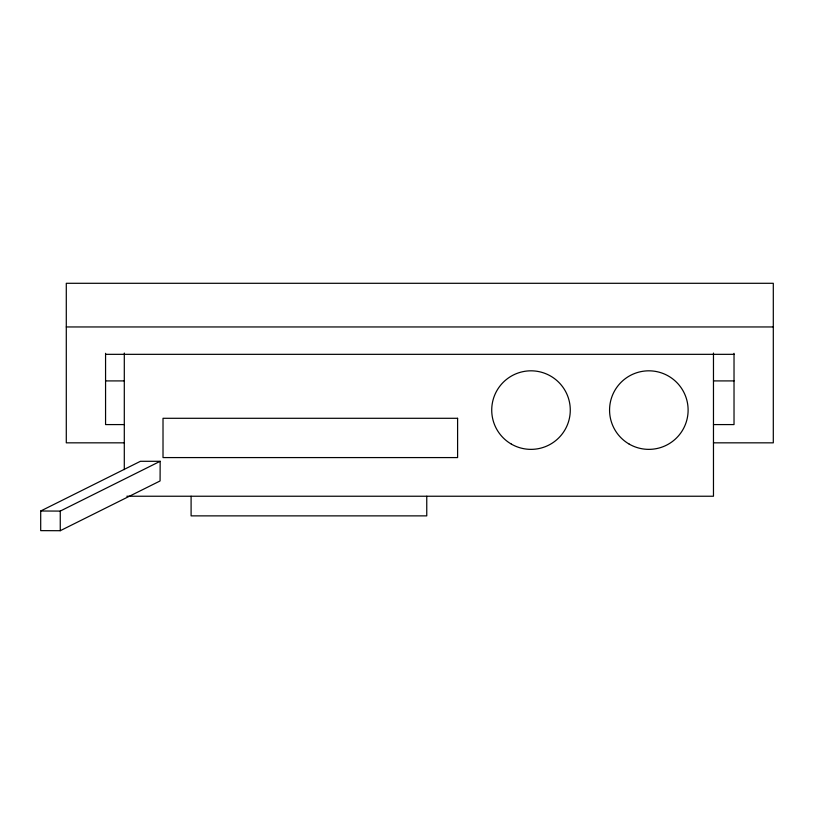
<?xml version="1.0" encoding="UTF-8"?>
<svg xmlns="http://www.w3.org/2000/svg" width="814" height="814" viewBox="0 0 814 814"><rect width="100%" height="100%" fill="white"/><g stroke="black" fill="none" stroke-linecap="round" stroke-linejoin="round"><path stroke-width="1.22" d="M160.165 461.294L160.083 480.952L60.256 530.708L40.7 530.636L40.7 511.009L140.435 461.294L160.165 461.294L60.256 511.09L40.7 511.009M66.29 326.953L773.3 326.953M105.566 354.334L734.024 354.334M105.566 380.911L124.298 380.911M713.471 380.911L734.024 380.911M124.298 424.582L105.566 424.582L105.566 353.317M713.471 424.582L734.024 424.582L734.024 353.317M124.298 442.836L66.29 442.836L66.29 283.292L773.3 283.292L773.3 442.836L713.471 442.836M126.842 496.235L713.471 496.235L713.471 353.052M426.76 496.235L426.76 515.873L191.097 515.873L191.097 496.235M124.298 353.052L124.298 469.627M60.256 511.09L60.256 530.708M457.6 418.294L163.014 418.294L163.014 457.58L457.6 457.58L457.6 418.294M629.202 444.108A39.276 39.276 0 0 0 688.115 410.093A39.276 39.276 0 0 0 629.202 376.078A39.276 39.276 0 0 0 629.202 444.108M511.365 444.108A39.276 39.276 0 0 0 570.278 410.093A39.276 39.276 0 0 0 511.365 376.078A39.276 39.276 0 0 0 511.365 444.108"/></g></svg>
